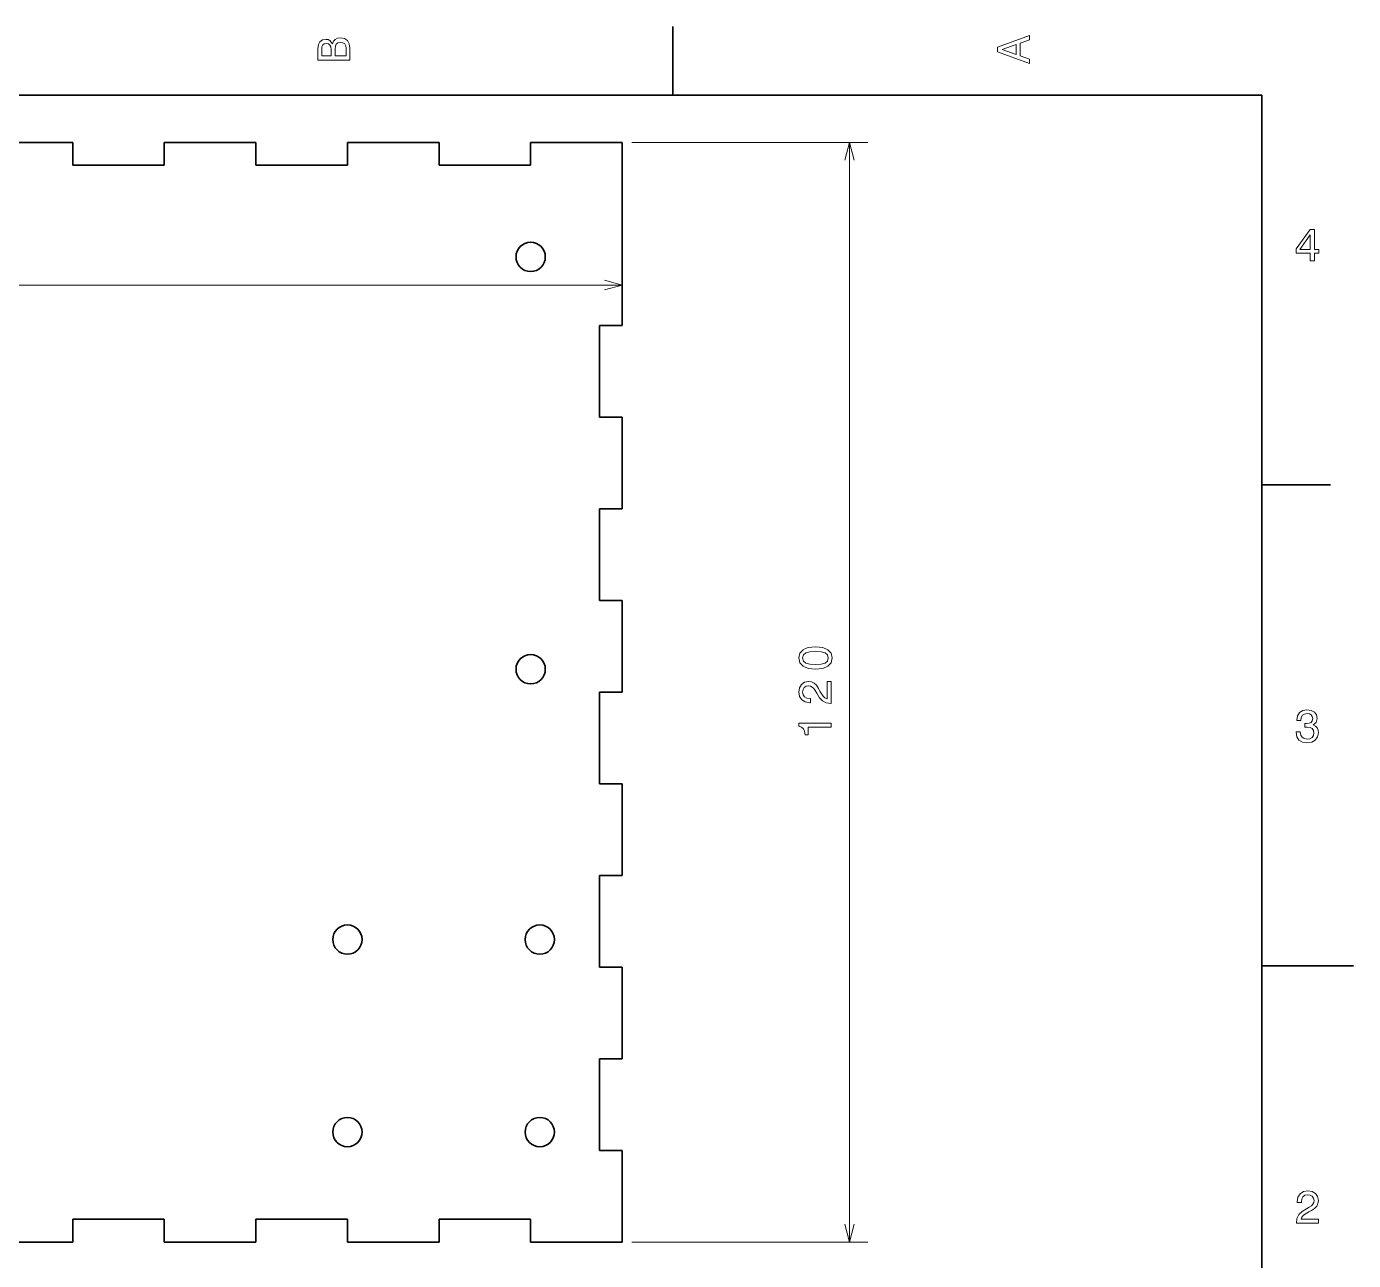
# Model space of a CAD drawing. Extents: x 0 to 297, y 0 to 210.
# Drawn here: x 152.1 to 297, y 72.8 to 207.5 of the extents above; entities that cross this region are included whole.
import ezdxf

# ---------------------------------------------------------------- set-up
doc = ezdxf.new("R2010")
doc.units = 0

msp = doc.modelspace()

# ---------------------------------------------------------------- linework, layer by layer
at = {"color": 7, "lineweight": 35}
for p, q in [((222.699997, 200), (222.699997, 207.5)), ((287, 200), (10, 200)), ((287, 10), (287, 200)), ((157.16835, 194.85936), (147.16835, 194.85936)), ((157.16835, 194.85936), (157.16835, 192.35936)), ((177.16835, 194.85936), (167.16835, 194.85936)), ((167.16835, 192.35936), (167.16835, 194.85936)), ((177.16835, 194.85936), (177.16835, 192.35936)), ((197.16835, 194.85936), (187.16835, 194.85936)), ((187.16835, 192.35936), (187.16835, 194.85936)), ((197.16835, 194.85936), (197.16835, 192.35936)), ((217.16835, 194.85936), (207.16835, 194.85936)), ((207.16835, 192.35936), (207.16835, 194.85936)), ((217.16835, 174.85936), (217.16835, 194.85936)), ((157.16835, 192.35936), (167.16835, 192.35936)), ((177.16835, 192.35936), (187.16835, 192.35936)), ((197.16835, 192.35936), (207.16835, 192.35936)), ((214.66835, 174.85936), (217.16835, 174.85936)), ((214.66835, 174.85936), (214.66835, 164.85936)), ((217.16835, 164.85936), (214.66835, 164.85936)), ((217.16835, 154.85936), (217.16835, 164.85936)), ((287, 157.5), (294.5, 157.5)), ((214.66835, 154.85936), (214.66835, 144.85936)), ((214.66835, 154.85936), (217.16835, 154.85936)), ((217.16835, 144.85936), (214.66835, 144.85936)), ((217.16835, 134.85936), (217.16835, 144.85936)), ((214.66835, 134.85936), (214.66835, 124.85936)), ((214.66835, 134.85936), (217.16835, 134.85936)), ((217.16835, 124.85936), (214.66835, 124.85936)), ((217.16835, 114.85936), (217.16835, 124.85936)), ((214.66835, 114.85936), (214.66835, 104.85936)), ((214.66835, 114.85936), (217.16835, 114.85936)), ((217.16835, 104.85936), (214.66835, 104.85936)), ((217.16835, 94.85936), (217.16835, 104.85936)), ((287, 105), (297, 105)), ((214.66835, 94.85936), (214.66835, 84.85936)), ((214.66835, 94.85936), (217.16835, 94.85936)), ((217.16835, 84.85936), (214.66835, 84.85936)), ((217.16835, 74.85936), (217.16835, 84.85936)), ((157.16835, 77.35936), (157.16835, 74.85936)), ((157.16835, 77.35936), (167.16835, 77.35936)), ((167.16835, 74.85936), (167.16835, 77.35936)), ((177.16835, 77.35936), (177.16835, 74.85936)), ((177.16835, 77.35936), (187.16835, 77.35936)), ((187.16835, 74.85936), (187.16835, 77.35936)), ((197.16835, 77.35936), (197.16835, 74.85936)), ((197.16835, 77.35936), (207.16835, 77.35936)), ((207.16835, 74.85936), (207.16835, 77.35936)), ((147.16835, 74.85936), (157.16835, 74.85936)), ((167.16835, 74.85936), (177.16835, 74.85936)), ((187.16835, 74.85936), (197.16835, 74.85936)), ((207.16835, 74.85936), (217.16835, 74.85936))]:
    msp.add_line(p, q, dxfattribs=at)
at = {"color": 7, "lineweight": 13}
for p, q in [((218.208344, 194.85936), (243.971634, 194.85936)), ((241.971634, 74.85936), (241.971634, 194.85936)), ((62.168346, 179.294708), (217.16835, 179.294708)), ((218.208344, 74.85936), (243.971634, 74.85936))]:
    msp.add_line(p, q, dxfattribs=at)
for points in [[(185.542007, 205.630417), (185.249496, 205.983429), (185.052811, 206.074219), (184.81073, 206.104477), (184.432495, 206.03891), (184.160156, 205.842224), (183.993729, 205.524506), (183.933212, 205.080704), (183.933212, 203.835022), (187.433212, 203.835022), (187.433212, 205.151306), (187.36261, 205.620331), (187.155838, 205.968307), (186.828018, 206.185165), (186.384216, 206.260818), (186.08667, 206.215424), (185.839554, 206.094391), (185.65799, 205.897705)], [(187.014618, 205.095825), (187.014618, 204.298996), (185.809296, 204.298996), (185.809296, 205.050446), (185.844589, 205.368164), (185.9505, 205.595108), (186.132065, 205.731277), (186.394302, 205.776657), (186.671692, 205.731277), (186.863327, 205.605194), (186.979324, 205.393372)], [(261.633209, 203.466858), (261.633209, 203.930847), (260.604401, 204.298996), (260.604401, 205.695969), (261.633209, 206.064133), (261.633209, 206.538193), (258.128174, 205.257217), (258.128174, 204.742798)], [(185.385666, 204.984879), (185.385666, 204.298996), (184.351807, 204.298996), (184.351807, 205.025223), (184.382065, 205.297562), (184.472839, 205.489197), (184.629181, 205.605194), (184.86116, 205.645538), (185.093155, 205.600143), (185.254532, 205.479111), (185.355408, 205.272339)], [(260.17572, 204.460388), (258.632477, 205), (260.17572, 205.539627)], [(292.277374, 181.916794), (292.731262, 181.916794), (292.731262, 182.784225), (293.23056, 182.784225), (293.23056, 183.187683), (292.731262, 183.187683), (292.731262, 185.341141), (292.272339, 185.341141), (290.739197, 183.228027), (290.739197, 182.784225), (292.277374, 182.784225)], [(291.162842, 183.187683), (292.277374, 184.756134), (292.277374, 183.187683)], [(238.261978, 137.379959), (239.053772, 137.455612), (239.618607, 137.692642), (239.961548, 138.070892), (240.072495, 138.595383), (239.961548, 139.114838), (239.618607, 139.493073), (239.053772, 139.725067), (238.261978, 139.805756), (237.475235, 139.725067), (237.162552, 139.629242), (236.90535, 139.493073), (236.562408, 139.114838), (236.446411, 138.595383), (236.562408, 138.070892), (236.9104, 137.692642), (237.475235, 137.455612)], [(238.261978, 137.864105), (237.651749, 137.904465), (237.212982, 138.030548), (236.95578, 138.257477), (236.865005, 138.595383), (236.95578, 138.928238), (237.212982, 139.155182), (237.651749, 139.28125), (238.261978, 139.321609), (238.877258, 139.28125), (239.31601, 139.155182), (239.573212, 138.928238), (239.658951, 138.595383), (239.573212, 138.257477), (239.31601, 138.030548), (238.877258, 137.904465)], [(239.971634, 133.628815), (239.971634, 136.034424), (239.537918, 136.034424), (239.537918, 134.133133), (239.300888, 134.239044), (239.104202, 134.420593), (238.746124, 134.980392), (238.594833, 135.277954), (238.377975, 135.610794), (238.125809, 135.847839), (237.828262, 135.983994), (237.490372, 136.034424), (237.066742, 135.9487), (236.733887, 135.71167), (236.522064, 135.348557), (236.446411, 134.879532), (236.53215, 134.395386), (236.76918, 134.027222), (237.14743, 133.790192), (237.646713, 133.709503), (237.717316, 133.709503), (237.717316, 134.168442), (237.676971, 134.168442), (237.33403, 134.213821), (237.081863, 134.349991), (236.920486, 134.566849), (236.865005, 134.854309), (236.915436, 135.14682), (237.041519, 135.363678), (237.238205, 135.504883), (237.485321, 135.555328), (237.717316, 135.52002), (237.914001, 135.424194), (238.085464, 135.262817), (238.236771, 135.040909), (238.398148, 134.743362), (238.710831, 134.24913), (239.043686, 133.901154), (239.447144, 133.694366), (239.956497, 133.628815)], [(290.729126, 130.51622), (290.729126, 130.480911), (290.809814, 129.996765), (291.046844, 129.633652), (291.420044, 129.401657), (291.914276, 129.315933), (292.438782, 129.401657), (292.832153, 129.623566), (293.08429, 129.976593), (293.175079, 130.430481), (293.134735, 130.728027), (293.023773, 130.970108), (292.842224, 131.156708), (292.600159, 131.292877), (292.927948, 131.565216), (293.043945, 131.998932), (292.968292, 132.392303), (292.751434, 132.68985), (292.398407, 132.87645), (291.914276, 132.942017), (291.460388, 132.861313), (291.112396, 132.63942), (290.885468, 132.286392), (290.809814, 131.817368), (290.809814, 131.782074), (291.258636, 131.782074), (291.299011, 132.104828), (291.430115, 132.336823), (291.641937, 132.478027), (291.939484, 132.528473), (292.201721, 132.488113), (292.393372, 132.382217), (292.509369, 132.210739), (292.554749, 131.97876), (292.509369, 131.731628), (292.388336, 131.565216), (292.176514, 131.46434), (291.889069, 131.434082), (291.692383, 131.439133), (291.692383, 131.04071), (291.939484, 131.050797), (292.257202, 131.005417), (292.494232, 130.884369), (292.635468, 130.687683), (292.685883, 130.430481), (292.630402, 130.13797), (292.484161, 129.921112), (292.252167, 129.784943), (291.944519, 129.739563), (291.626801, 129.789993), (291.394806, 129.941284), (291.248566, 130.183365), (291.193085, 130.51622)], [(239.971634, 131.032562), (239.971634, 131.491486), (236.446411, 131.491486), (236.446411, 131.14856), (236.754059, 131.05777), (236.960831, 130.876221), (237.081863, 130.598846), (237.122208, 130.215546), (237.480286, 130.215546), (237.480286, 131.032562)], [(290.76947, 76.916786), (293.175079, 76.916786), (293.175079, 77.350502), (291.273773, 77.350502), (291.3797, 77.587532), (291.561249, 77.784218), (292.121033, 78.142288), (292.418579, 78.293587), (292.751434, 78.510445), (292.988464, 78.762604), (293.124634, 79.060158), (293.175079, 79.398056), (293.089355, 79.821686), (292.852325, 80.154541), (292.489197, 80.366356), (292.020172, 80.442001), (291.536041, 80.35627), (291.167877, 80.119232), (290.930847, 79.740997), (290.850159, 79.241714), (290.850159, 79.171112), (291.309082, 79.171112), (291.309082, 79.211456), (291.354462, 79.554398), (291.490631, 79.806557), (291.707489, 79.967941), (291.994965, 80.023415), (292.287476, 79.972984), (292.504333, 79.846901), (292.645538, 79.650215), (292.695984, 79.403099), (292.660675, 79.171112), (292.56485, 78.974426), (292.403473, 78.802956), (292.181549, 78.651657), (291.884003, 78.490273), (291.389771, 78.177589), (291.041779, 77.844742), (290.835022, 77.441284), (290.76947, 76.931915)]]:
    msp.add_lwpolyline(points, close=True, dxfattribs=at)
for points in [[(242.489273, 192.927505), (241.971634, 194.85936), (241.453995, 192.927505)], [(215.236496, 178.777069), (217.16835, 179.294708), (215.236496, 179.812347)], [(241.453995, 76.791214), (241.971634, 74.85936), (242.489273, 76.791214)]]:
    msp.add_lwpolyline(points, dxfattribs=at)
at = {"color": 7, "lineweight": 35}
for centre in [(207.16835, 182.35936), (207.16835, 137.35936), (187.16835, 107.85936), (208.16835, 107.85936), (187.16835, 86.85936), (208.16835, 86.85936)]:
    msp.add_circle(centre, 1.6, dxfattribs=at)

doc.saveas('drawing.dxf')
